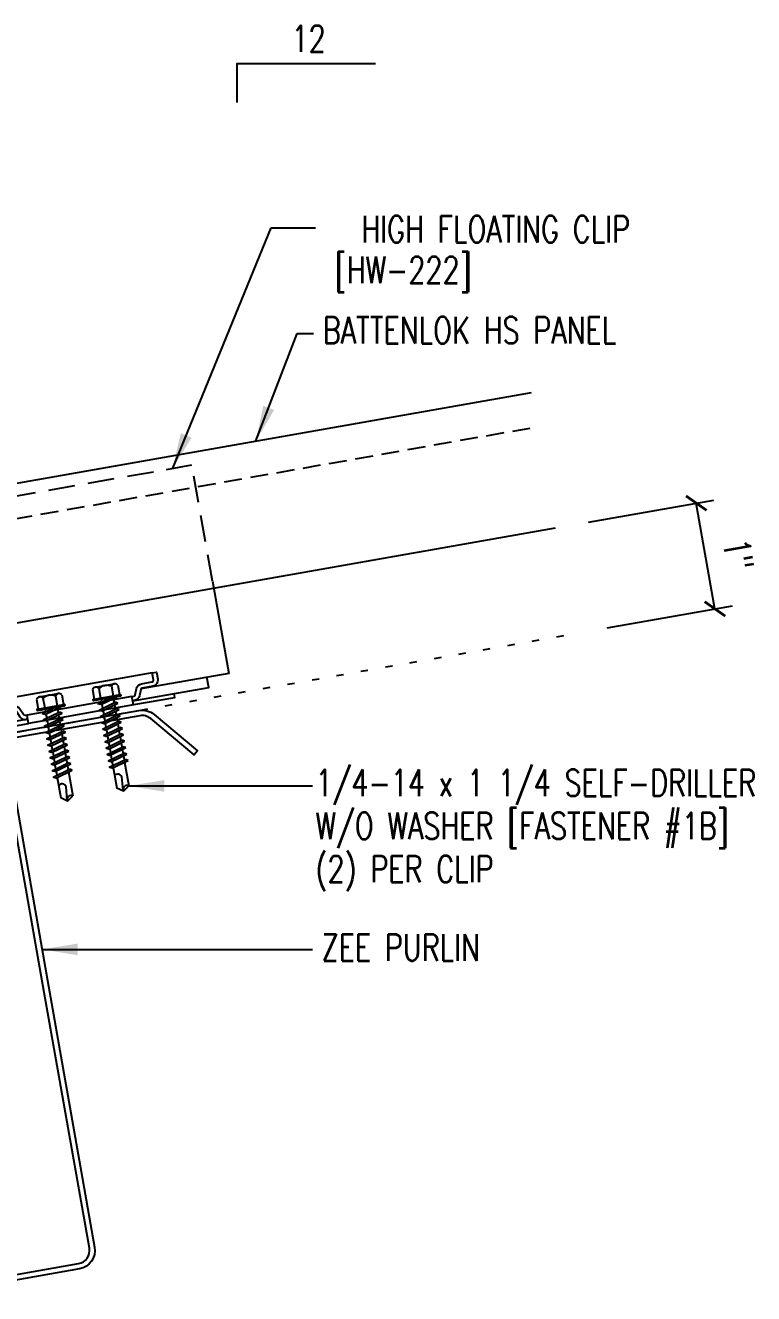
# Model space of a CAD drawing. Header units: inches. Extents: x -1 to 44.1, y 6.6 to 42.1.
# Drawn here: x 33.86 to 44.12, y 17.43 to 35.3 of the extents above; entities that cross this region are included whole.
import ezdxf
from ezdxf.enums import TextEntityAlignment as Align

# ---------------------------------------------------------------- set-up
doc = ezdxf.new("R2010")
doc.units = ezdxf.units.IN
doc.header["$MEASUREMENT"] = 0
for name, pattern in [('DOT', [0.25, 0, -0.25]), ('HIDDEN', [0.375, 0.25, -0.125]), ('HIDDEN2', [0.1875, 0.125, -0.0625])]:
    doc.linetypes.add(name, pattern=pattern)
for name, color, linetype in [('clip', 5, 'Continuous'), ('DIM', 2, 'Continuous'), ('FASTENER', 9, 'Continuous'), ('MARK', 1, 'Continuous'), ('PANEL', 11, 'Continuous'), ('STLA', 10, 'Continuous'), ('TEXT', 2, 'Continuous')]:
    doc.layers.add(name, color=color, linetype=linetype)
doc.styles.add('TEXT', font='SIMPLEX', dxfattribs={"width": 0.75, "height": 6})
doc.styles.add('TEXT1', font='ROMANS.shx', dxfattribs={"width": 0.75, "height": 0.375})
doc.dimstyles.new('DETAIL$7', dxfattribs={"dimscale": 4, "dimtxt": 6, "dimasz": 0.125, "dimexe": 0.0625, "dimexo": 0.125, "dimgap": 0.0625, "dimtad": 1, "dimdec": 5, "dimzin": 3, "dimdsep": 46, "dimlunit": 4, "dimtxsty": 'TEXT', "dimblk": 'ARCHTICK', "dimcen": 0.0625, "dimclrd": 7, "dimclre": 7, "dimclrt": 2, "dimadec": 0, "dimazin": 0, "dimtfac": 0.666667, "dimtdec": 5, "dimtmove": 0, "dimatfit": 3, "dimfxl": 0, "dimfrac": 2, "dimtolj": 1, "dimtzin": 3, "dimarcsym": 0})

# ---------------------------------------------------------------- blocks, each defined once
blk = doc.blocks.new('slopl1')
at = {"layer": 'MARK', "color": 6}
blk.add_lwpolyline([(0, 0), (0, 0.1368), (0.4871, 0.1368)], dxfattribs=at)
at = {"layer": 'MARK', "color": 2, "style": 'TEXT1', "width": 0.75}
blk.add_text('12', height=0.09375, dxfattribs=at).set_placement((0.1909, 0.1779))
blk.add_attdef('SLOPL1', text='', height=0.0938, dxfattribs=at).set_placement((-0.0549, 0.0243), align=Align.RIGHT)
blk = doc.blocks.new('A$C612A22A5')
at = {"layer": 'clip'}
for points in [[(-1.376, 0.083), (-1.376, 0.023), (-0.789, 0.023), (-0.789, 0.143), (-0.814, 0.143, -0.303371), (-0.838, 0.159), (-0.873, 0.244, 0.30332), (-0.953, 0.297), (-1.103, 0.297, -0.41421), (-1.129, 0.323), (-1.129, 0.423), (-1.189, 0.423), (-1.189, 0.323, 0.414221), (-1.103, 0.237), (-0.953, 0.237, -0.303367), (-0.929, 0.221), (-0.894, 0.136, 0.30332), (-0.814, 0.083), (-0.789, 0.083), (-1.876, 0.083), (-1.876, 0.227)], [(1.299, 0.083), (1.299, 0.023), (0.711, 0.023), (0.711, 0.143), (0.736, 0.143, 0.303371), (0.76, 0.159), (0.795, 0.244, -0.30332), (0.875, 0.297), (1.025, 0.297, 0.41421), (1.051, 0.323), (1.051, 0.423), (1.111, 0.423), (1.111, 0.323, -0.414221), (1.025, 0.237), (0.875, 0.237, 0.303367), (0.851, 0.221), (0.816, 0.136, -0.30332), (0.736, 0.083), (0.711, 0.083), (1.799, 0.083), (1.799, 0.227)]]:
    blk.add_lwpolyline(points, format="xyb", dxfattribs=at)
for points in [[(1.051, 0.423), (-1.129, 0.423)], [(0.711, 0.143), (-0.789, 0.143)], [(-0.439, 0.023), (-0.789, 0.023)], [(0.361, 0.023), (-0.439, 0.023)], [(0.711, 0.023), (0.361, 0.023)]]:
    blk.add_lwpolyline(points, dxfattribs=at)
blk = doc.blocks.new('sd21')
at = {"layer": 'FASTENER'}
for p, q in [((-0.181, 0.194), (-0.181, 0.055)), ((-0.135, 0.22), (0.135, 0.22)), ((-0.089, 0.194), (-0.089, 0.055)), ((0.089, 0.194), (0.089, 0.055)), ((0.181, 0.194), (0.181, 0.055)), ((-0.193, 0.055), (0.193, 0.055)), ((-0.193, 0.037), (0.193, 0.037)), ((-0.181, 0.055), (0.181, 0.055)), ((-0.139, -0.016), (0.046, 0.037)), ((-0.104, -0.036), (0.139, 0.033)), ((-0.086, 0.037), (0.086, 0.037)), ((-0.086, 0.037), (-0.086, -0.001)), ((0.086, 0.037), (0.133, 0.037)), ((0.086, 0.018), (0.086, -0.042)), ((0.139, 0.033), (0.133, 0.037)), ((-0.104, -0.036), (-0.139, -0.016)), ((-0.139, -0.107), (0.104, -0.038)), ((-0.104, -0.127), (-0.139, -0.107)), ((-0.139, -0.198), (0.104, -0.128)), ((-0.104, -0.127), (0.139, -0.058)), ((-0.104, -0.218), (0.139, -0.149)), ((-0.086, -0.031), (-0.086, -0.092)), ((-0.086, -0.122), (-0.086, -0.183)), ((0.086, -0.073), (0.086, -0.133)), ((0.086, -0.164), (0.086, -0.224)), ((0.139, -0.058), (0.104, -0.038)), ((0.139, -0.149), (0.104, -0.128)), ((-0.104, -0.218), (-0.139, -0.198)), ((-0.139, -0.289), (0.104, -0.219)), ((-0.104, -0.309), (-0.139, -0.289)), ((-0.139, -0.38), (0.104, -0.31)), ((-0.104, -0.309), (0.139, -0.239)), ((-0.104, -0.4), (0.139, -0.33)), ((-0.086, -0.213), (-0.086, -0.274)), ((-0.086, -0.304), (-0.086, -0.364)), ((0.086, -0.255), (0.086, -0.315)), ((0.086, -0.345), (0.086, -0.406)), ((0.139, -0.239), (0.104, -0.219)), ((0.139, -0.33), (0.104, -0.31)), ((-0.104, -0.4), (-0.139, -0.38)), ((-0.139, -0.47), (0.104, -0.401)), ((-0.104, -0.491), (-0.139, -0.47)), ((-0.139, -0.561), (0.104, -0.492)), ((-0.104, -0.491), (0.139, -0.421)), ((-0.104, -0.581), (0.139, -0.512)), ((-0.086, -0.395), (-0.086, -0.455)), ((-0.086, -0.486), (-0.086, -0.546)), ((0.086, -0.436), (0.086, -0.497)), ((0.086, -0.527), (0.086, -0.588)), ((0.139, -0.421), (0.104, -0.401)), ((0.139, -0.512), (0.104, -0.492)), ((-0.104, -0.581), (-0.139, -0.561)), ((-0.139, -0.652), (0.104, -0.583)), ((-0.104, -0.672), (-0.139, -0.652)), ((-0.139, -0.743), (0.104, -0.674)), ((-0.104, -0.672), (0.139, -0.603)), ((-0.104, -0.763), (0.139, -0.694)), ((-0.086, -0.577), (-0.086, -0.637)), ((-0.086, -0.667), (-0.086, -0.728)), ((0.086, -0.618), (0.086, -0.679)), ((0.086, -0.709), (0.086, -0.77)), ((0.139, -0.603), (0.104, -0.583)), ((0.139, -0.694), (0.104, -0.674)), ((-0.104, -0.763), (-0.139, -0.743)), ((-0.139, -0.834), (0.104, -0.765)), ((-0.104, -0.854), (-0.139, -0.834)), ((-0.139, -0.925), (0.104, -0.856)), ((-0.104, -0.854), (0.139, -0.785)), ((-0.104, -0.945), (0.139, -0.876)), ((-0.086, -0.758), (-0.086, -0.819)), ((-0.086, -0.849), (-0.086, -0.91)), ((0.086, -0.8), (0.086, -0.861)), ((0.086, -0.891), (0.086, -1.232)), ((0.139, -0.785), (0.104, -0.765)), ((0.139, -0.876), (0.104, -0.856)), ((-0.104, -0.945), (-0.139, -0.925)), ((-0.086, -0.94), (-0.086, -1.232)), ((0, -1.293), (-0.086, -1.232)), ((-0.002, -1.277), (0.014, -1.091)), ((0, -1.293), (0.086, -1.232))]:
    blk.add_line(p, q, dxfattribs=at)
for centre, radius, start, end in [((-0.135, 0.168), 0.0527, 29.8754, 150.1246), ((0, 0.056), 0.164, 56.9974, 123.0026), ((0.135, 0.168), 0.0527, 29.8754, 150.1246), ((-0.193, 0.046), 0.00894, 90, 270), ((0.193, 0.046), 0.00894, 270, 90), ((-0.046, -1.102), 0.0615, 11.1445, 130.906), ((0.054, -1.278), 0.0563, 55.4585, 194.8454)]:
    blk.add_arc(centre, radius, start, end, dxfattribs=at)
blk = doc.blocks.new('_ArchTick')
at = {"color": 0, "linetype": 'ByBlock', "const_width": 0.15}
blk.add_lwpolyline([(-0.5, -0.5), (0.5, 0.5)], dxfattribs=at)
blk = doc.blocks.new('FD-F1B')
at = {"layer": 'TEXT', "style": 'TEXT1', "width": 0.75}
for s, p in [('1/4-14 x 1 1/4 SELF-DRILLER', (0.0047, -0.0408)), ('W/O WASHER [FASTENER #1B]', (0.0047, -0.1926))]:
    blk.add_text(s, height=0.09375, dxfattribs=at).set_placement(p)
blk.add_attdef('(QUANTITY)', (0.0047, -0.3444), '', height=0.0938, dxfattribs=at)

msp = doc.modelspace()

# ---------------------------------------------------------------- linework, layer by layer
at = {"color": 7}
for p, q in [((41.79185, 28.29646), (43.55756, 28.6078)), ((43.57413, 27.07414), (43.31135, 28.56439)), ((42.05462, 26.80621), (43.82033, 27.11755))]:
    msp.add_line(p, q, dxfattribs=at)
at = {"layer": 'clip', "linetype": 'HIDDEN', "ltscale": 1.5}
for p in [(31.97165, 28.35623), (36.49497, 27.46591)]:
    msp.add_line(p, (36.20633, 29.10291), dxfattribs=at)
at = {"layer": 'clip'}
for p, q in [((36.49497, 27.46591), (36.72443, 26.16458)), ((36.72443, 26.16458), (35.48732, 25.94645))]:
    msp.add_line(p, q, dxfattribs=at)
at = {"layer": 'DIM', "linetype": 'DOT'}
msp.add_line((28.93551, 24.49295), (41.56221, 26.71938), dxfattribs=at)
at = {"layer": 'PANEL'}
for p, q in [((20.32907, 26.48192), (40.98753, 30.12457)), ((20.66595, 24.5714), (41.32928, 28.2149))]:
    msp.add_line(p, q, dxfattribs=at)
at = {"layer": 'PANEL', "color": 8, "linetype": 'HIDDEN2', "ltscale": 2}
msp.add_line((20.41439, 25.99809), (41.07284, 29.64073), dxfattribs=at)
at = {"layer": 'STLA'}
msp.add_lwpolyline([(31.88403, 18.05723), (32.49513, 17.54446, 0.22169466), (32.64821, 17.50344), (34.6085, 17.84909, 0.41421356), (34.76059, 18.0663), (34.11153, 21.74732), (33.53145, 25.0371, -0.41421356), (33.74414, 25.34084), (35.45823, 25.64309, -0.22169466), (35.6723, 25.58573), (36.2834, 25.07295), (36.23538, 25.01573), (35.62429, 25.5285, 0.22169466), (35.4712, 25.56952), (33.75711, 25.26728, 0.41421356), (33.60502, 25.05007), (34.1851, 21.76029), (34.83416, 18.07927, -0.41421356), (34.62147, 17.77553), (32.66118, 17.42987, -0.22169466), (32.44711, 17.48723), (31.83601, 18.00001)], format="xyb", close=True, dxfattribs=at)

# ---------------------------------------------------------------- block references
at = {"color": 7, "xscale": 0.25, "yscale": 0.25, "zscale": 0.25}
for p, rotation in [((43.31135, 28.56439), 99.99999999999984), ((43.57413, 27.07414), 279.9999999999998)]:
    msp.add_blockref('_ArchTick', p, dxfattribs=dict(at, rotation=rotation))
at = {"layer": 'clip', "color": 54, "rotation": 9.999999999999824}
msp.add_blockref('A$C612A22A5', (34.68495, 25.57395), dxfattribs=at)
at = {"layer": 'FASTENER', "rotation": 9.999999999999977}
for p in [(35.01614, 25.7784), (34.22801, 25.63989)]:
    msp.add_blockref('sd21', p, dxfattribs=at)
at = {"layer": 'MARK', "xscale": 4, "yscale": 4, "zscale": 4}
msp.add_blockref('slopl1', (36.84365, 34.20979), dxfattribs=at)
at = {"layer": 'TEXT', "xscale": 4, "yscale": 4, "zscale": 4}
msp.add_blockref('FD-F1B', (37.92713, 24.59945), dxfattribs=at).add_auto_attribs({'(QUANTITY)': '(2) PER CLIP'})

# ---------------------------------------------------------------- texts
at = {"color": 2, "insert": (43.90487, 27.84032), "char_height": 0.375, "attachment_point": 5, "rotation": 280, "style": 'TEXT1'}
msp.add_mtext('\\A1;1"', dxfattribs=at)
at = {"layer": 'TEXT', "style": 'TEXT1', "width": 0.75}
for s, p in [('HIGH FLOATING CLIP', (42.37771, 32.23632)), ('[HW-222]', (40.14551, 31.66264))]:
    msp.add_text(s, height=0.375, dxfattribs=at).set_placement(p, align=Align.RIGHT)
for s, p in [('BATTENLOK HS PANEL', (38.04873, 30.81307)), ('ZEE PURLIN', (38.03107, 22.11736))]:
    msp.add_text(s, height=0.375, dxfattribs=at).set_placement(p)

# ---------------------------------------------------------------- leaders
for points in [[(35.93493, 29.05506), (37.32004, 32.44413), (37.94502, 32.44413)], [(37.10682, 29.44029), (37.68935, 30.95362), (37.91661, 30.95362)], [(35.31507, 24.57997), (37.47579, 24.57997), (37.90191, 24.57997)], [(34.09417, 22.27599), (37.30535, 22.27599), (37.90191, 22.27599)]]:
    msp.add_leader(points, dimstyle='DETAIL$7')

doc.saveas('drawing.dxf')
